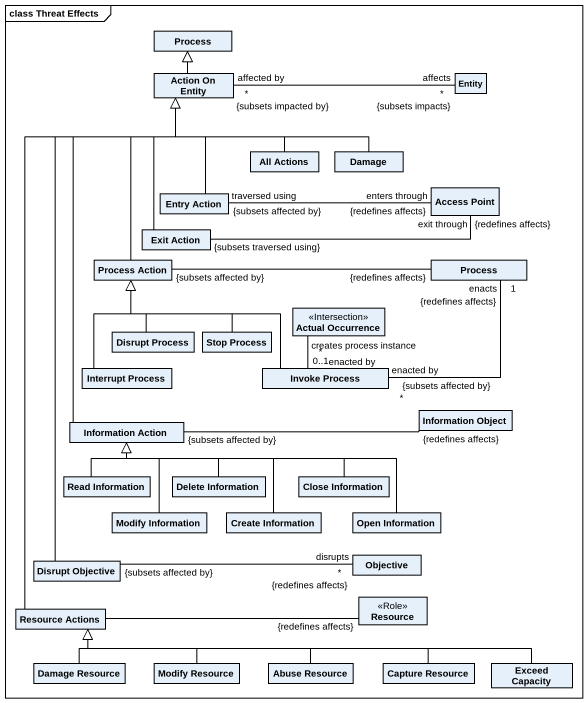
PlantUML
@startuml
mainframe class Threat Effects
hide circle
hide empty members
class "Process" as Process_
class "Action On Entity" as Action_On_Entity
class "Entity" as Entity_
class "All Actions" as All_Actions
class Damage
class "Entry Action" as Entry_Action
class "Access Point" as Access_Point
class "Exit Action" as Exit_Action
class "Process Action" as Process_Action
class "Process" as Process__2
class "Actual Occurrence" as Actual_Occurrence <<Intersection>>
class "Disrupt Process" as Disrupt_Process
class "Stop Process" as Stop_Process
class "Interrupt Process" as Interrupt_Process
class "Invoke Process" as Invoke_Process
class "Information Action" as Information_Action
class "Information Object" as Information_Object
class "Read Information" as Read_Information
class "Delete Information" as Delete_Information
class "Close Information" as Close_Information
class "Modify Information" as Modify_Information
class "Create Information" as Create_Information
class "Open Information" as Open_Information
class "Disrupt Objective" as Disrupt_Objective
class Objective
class "Resource Actions" as Resource_Actions
class Resource <<Role>>
class "Damage Resource" as Damage_Resource
class "Modify Resource" as Modify_Resource
class "Abuse Resource" as Abuse_Resource
class "Capture Resource" as Capture_Resource
class "Exceed Capacity" as Exceed_Capacity
Action_On_Entity -up-|> Process_
Action_On_Entity "{subsets impacted by}\naffected by\n*" -right- "affects\n{subsets impacts}\n*" Entity_
All_Actions -up-|> Action_On_Entity
Damage -left-|> Action_On_Entity
Entry_Action -up-|> Action_On_Entity
Entry_Action "traversed using\n{subsets affected by}" -right- "{redefines affects}\nenters through" Access_Point
Exit_Action -up-|> Action_On_Entity
Exit_Action "{subsets traversed using}" -right- "exit through\n{redefines affects}" Access_Point
Process_Action -up-|> Action_On_Entity
Process_Action "{subsets affected by}" -right- "{redefines affects}" Process__2
Disrupt_Process -up-|> Process_Action
Stop_Process -up-|> Process_Action
Interrupt_Process -up-|> Process_Action
Invoke_Process -left-|> Process_Action
Invoke_Process "enacted by\n{subsets affected by}\n*" -up- "enacts\n1\n{redefines affects}" Process__2
Invoke_Process "enacted by\n0..1" -up- "creates process instance\n*" Actual_Occurrence
Information_Action -up-|> Action_On_Entity
Information_Action "{subsets affected by}" -right- "{redefines affects}" Information_Object
Read_Information -up-|> Information_Action
Delete_Information -left-|> Information_Action
Close_Information -left-|> Information_Action
Modify_Information -up-|> Information_Action
Create_Information -up-|> Information_Action
Open_Information -left-|> Information_Action
Disrupt_Objective -up-|> Action_On_Entity
Disrupt_Objective "{subsets affected by}" -right- "disrupts\n{redefines affects}\n*" Objective
Resource_Actions -up-|> Action_On_Entity
Resource_Actions -right- "{redefines affects}" Resource
Damage_Resource -up-|> Resource_Actions
Modify_Resource -left-|> Resource_Actions
Abuse_Resource -left-|> Resource_Actions
Capture_Resource -left-|> Resource_Actions
Exceed_Capacity -left-|> Resource_Actions
@enduml
